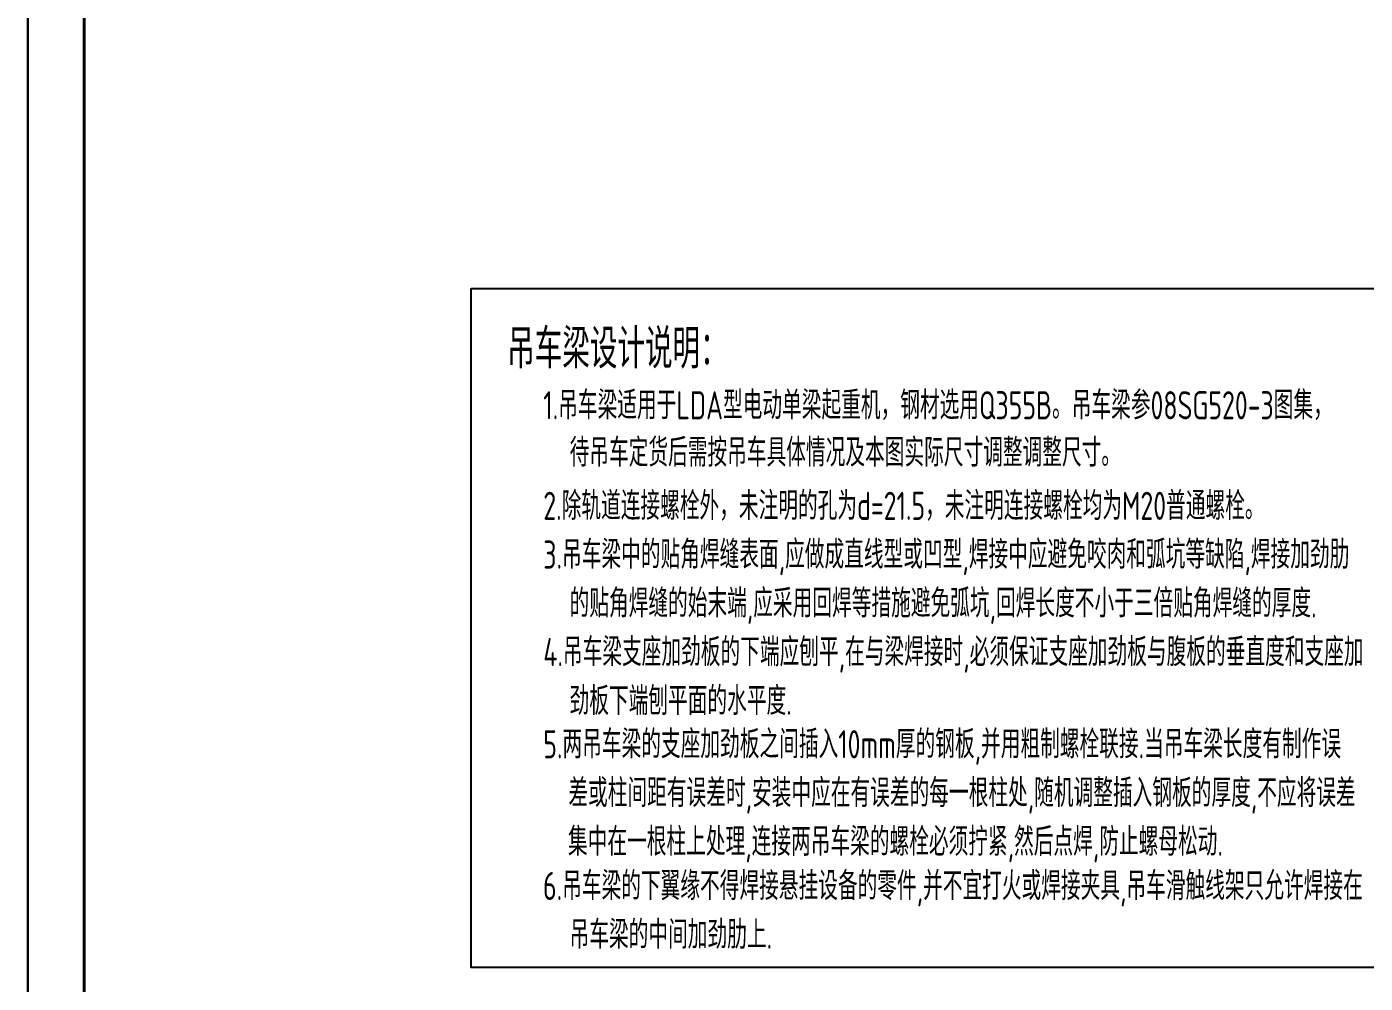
# Model space of a CAD drawing. Extents: x 447413 to 2975780, y -1432727 to 1301644.
# Drawn here: x 2253712 to 2289391, y -129343 to -103837 of the extents above; entities that cross this region are included whole.
import ezdxf

# ---------------------------------------------------------------- set-up
doc = ezdxf.new("R2010")
doc.units = 0
doc.header["$LTSCALE"] = 1000
doc.header["$MEASUREMENT"] = 0
doc.linetypes.add('CONTINOUS', pattern=[0])
doc.layers.add('TEXT', color=6, linetype='Continuous')
doc.layers.add('图框', color=253, linetype='Continuous')
doc.layers.add('辅助层', color=175, linetype='CONTINOUS', plot=False)
doc.styles.add('_HZTXT', font='tssdeng.shx', dxfattribs={"width": 0.7, "bigfont": 'HZTXT.shx'})

# ---------------------------------------------------------------- blocks, each defined once
blk = doc.blocks.new('A$C6B0021A6')
at = {"layer": '图框', "color": 2, "const_width": 40, "elevation": -84000}
blk.add_lwpolyline([(20, 84120), (118920, 84120), (118920, 20), (20, 20)], close=True, dxfattribs=at)
at = {"layer": '图框', "color": 153, "const_width": 58, "elevation": -84000}
blk.add_lwpolyline([(111420, 1020), (2520, 1020), (2520, 83120), (111420, 83120)], close=True, dxfattribs=at)

msp = doc.modelspace()

# ---------------------------------------------------------------- linework, layer by layer
at = {"layer": '辅助层', "elevation": 126000}
msp.add_lwpolyline([(2265561.4, -110821), (2314722.8, -110821), (2314722.8, -128923.5), (2265561.4, -128923.5)], close=True, dxfattribs=at)

# ---------------------------------------------------------------- block references
at = {"xscale": 1.5, "yscale": 1.5, "zscale": 1.5, "rotation": 270}
msp.add_blockref('A$C6B0021A6', (2253712, 31891.5, 126000), dxfattribs=at)

# ---------------------------------------------------------------- texts
at = {"layer": 'TEXT', "style": '_HZTXT', "width": 0.7}
for s, height, p in [('吊车梁设计说明：', 1050, (2266516.8, -112947.4, 126000)), ('1.吊车梁适用于LDA型电动单梁起重机，钢材选用Q355B。吊车梁参08SG520-3图集，', 750, (2267481, -114305.1, 126000)), ('  待吊车定货后需按吊车具体情况及本图实际尺寸调整调整尺寸。', 750, (2267545.2, -115566.3, 126000)), ('2.除轨道连接螺栓外，未注明的孔为d=21.5，未注明连接螺栓均为M20普通螺栓。', 750, (2267481, -116987.4, 126000)), ('3.吊车梁中的贴角焊缝表面,应做成直线型或凹型,焊接中应避免咬肉和弧坑等缺陷,焊接加劲肋', 750, (2267481, -118287.4, 126000)), ('  的贴角焊缝的始末端,应采用回焊等措施避免弧坑,回焊长度不小于三倍贴角焊缝的厚度.', 750, (2267544.4, -119587.4, 126000)), ('4.吊车梁支座加劲板的下端应刨平,在与梁焊接时,必须保证支座加劲板与腹板的垂直度和支座加', 750, (2267481, -120887.4, 126000)), ('  劲板下端刨平面的水平度.', 750, (2267544.4, -122187.4, 126000)), ('5.两吊车梁的支座加劲板之间插入10mm厚的钢板,并用粗制螺栓联接.当吊车梁长度有制作误', 750, (2267481, -123344.9, 126000)), ('  差或柱间距有误差时,安装中应在有误差的每一根柱处,随机调整插入钢板的厚度,不应将误差', 750, (2267511.6, -124644.9, 126000)), ('  集中在一根柱上处理,连接两吊车梁的螺栓必须拧紧,然后点焊,防止螺母松动.', 750, (2267501.4, -125944.9, 126000)), ('6.吊车梁的下翼缘不得焊接悬挂设备的零件,并不宜打火或焊接夹具,吊车滑触线架只允许焊接在', 750, (2267473.9, -127122.8, 126000)), ('  吊车梁的中间加劲肋上.', 750, (2267545.2, -128422.8, 126000))]:
    msp.add_text(s, height=height, dxfattribs=at).set_placement(p)

doc.saveas('drawing.dxf')
